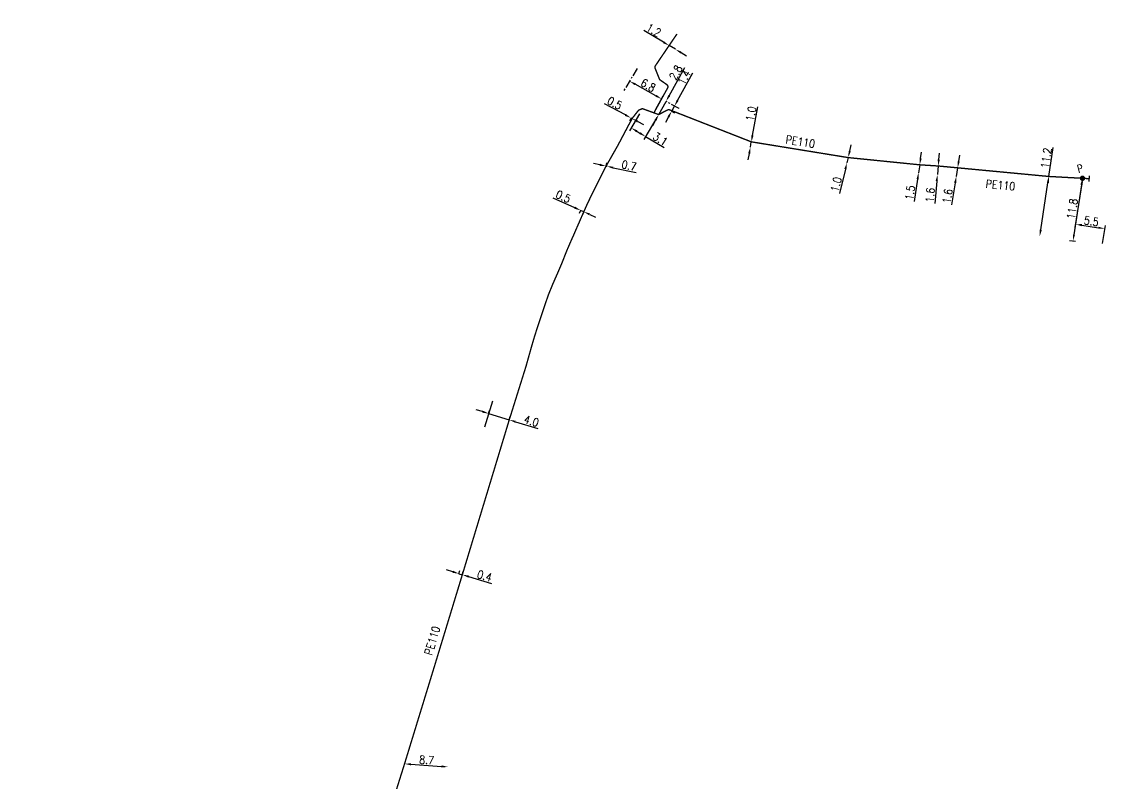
# Model space of a CAD drawing. Header units: millimetres. Extents: x 194000 to 194425, y 154999 to 156002.
# Drawn here: x 194223.7 to 194424.6, y 155861 to 156002.3 of the extents above; entities that cross this region are included whole.
import ezdxf
from ezdxf.enums import TextEntityAlignment as Align

# ---------------------------------------------------------------- set-up
doc = ezdxf.new("R2010")
doc.units = ezdxf.units.MM
doc.header["$PDMODE"] = 34
doc.linetypes.add('CENTER', pattern=[50.8, 31.75, -6.35, 6.35, -6.35])
doc.layers.get('0').update_dxf_attribs({"linetype": 'CONTINUOUS'})
doc.layers.get('DEFPOINTS').update_dxf_attribs({"linetype": 'CONTINUOUS'})
for name, color, linetype in [('G_120', 4, 'CONTINUOUS'), ('G_300', 7, 'CONTINUOUS'), ('G_340', 7, 'CONTINUOUS')]:
    doc.layers.add(name, color=color, linetype=linetype)
doc.styles.add('G_ROMANS', font='ROMANS.SHX', dxfattribs={"width": 0.75})
doc.styles.get("Standard").update_dxf_attribs({"font": 'romans.shx', "width": 0.85})
doc.linetypes.add('G_TYPB_PE', pattern='A,5,-0.3,["o",Standard,S=1.5,R=0,X=0,Y=-0.5],-1.65', length=6.95)
doc.dimstyles.get("Standard").update_dxf_attribs({"dimtxt": 1.5, "dimasz": 1.2, "dimexe": 0.625, "dimexo": 0.625, "dimgap": 0.25, "dimtad": 1, "dimdec": 1, "dimzin": 0, "dimdsep": 46, "dimtxsty": 'Standard', "dimcen": -0.5, "dimadec": 0, "dimazin": 0, "dimtfac": 1, "dimtdec": 1, "dimtmove": 0, "dimatfit": 3, "dimfxl": 0, "dimtolj": 1, "dimtzin": 0, "dimarcsym": 0})

# ---------------------------------------------------------------- blocks, each defined once
blk = doc.blocks.new('*D39')
at = {"layer": 'DEFPOINTS', "color": 0, "linetype": 'Continuous', "transparency": 16777216}
for p in [(194332.06, 155975.49), (194332.06, 155975.49), (194332.22, 155975.46)]:
    blk.add_point(p, dxfattribs=at)
at = {"layer": 'G_120', "color": 0, "linetype": 'Continuous', "lineweight": -2, "transparency": 16777216}
for p, q in [((194330.89, 155975.74), (194329.72, 155975.99)), ((194332.06, 155975.49), (194332.19, 155976.11)), ((194332.06, 155975.49), (194332.22, 155975.46)), ((194332.22, 155975.46), (194332.35, 155976.07)), ((194333.39, 155975.21), (194337.67, 155974.31))]:
    blk.add_line(p, q, dxfattribs=at)
at = {"layer": 'G_120', "color": 0, "linetype": 'Continuous', "transparency": 16777216}
for points in [[(194330.93, 155975.94), (194330.85, 155975.55), (194332.06, 155975.49)], [(194333.44, 155975.41), (194333.35, 155975.02), (194332.22, 155975.46)]]:
    blk.add_solid(points, dxfattribs=at)
at = {"layer": 'G_120', "color": 0, "linetype": 'Continuous', "transparency": 16777216, "insert": (194336.33, 155975.61), "char_height": 1.5, "attachment_point": 5, "rotation": 348.0519}
blk.add_mtext('\\A1;0.7', dxfattribs=at)
blk = doc.blocks.new('*D40')
at = {"layer": 'DEFPOINTS', "color": 0, "linetype": 'Continuous', "transparency": 16777216}
for p in [(194336.7, 155984.42), (194336.89, 155984.33), (194336.89, 155984.33)]:
    blk.add_point(p, dxfattribs=at)
at = {"layer": 'G_120', "color": 0, "linetype": 'Continuous', "lineweight": -2, "transparency": 16777216}
for p, q in [((194335.64, 155984.99), (194331.79, 155987.04)), ((194336.7, 155984.42), (194336.41, 155983.87)), ((194336.89, 155984.33), (194336.59, 155983.77)), ((194336.89, 155984.33), (194336.7, 155984.42)), ((194337.95, 155983.76), (194339.01, 155983.2))]:
    blk.add_line(p, q, dxfattribs=at)
at = {"layer": 'G_120', "color": 0, "linetype": 'Continuous', "transparency": 16777216}
for points in [[(194335.74, 155985.16), (194335.55, 155984.81), (194336.7, 155984.42)], [(194338.04, 155983.94), (194337.85, 155983.58), (194336.89, 155984.33)]]:
    blk.add_solid(points, dxfattribs=at)
at = {"layer": 'G_120', "color": 0, "linetype": 'Continuous', "transparency": 16777216, "insert": (194333.66, 155987.18), "char_height": 1.5, "attachment_point": 5, "rotation": 331.9495}
blk.add_mtext('\\A1;0.5', dxfattribs=at)
blk = doc.blocks.new('*D41')
at = {"layer": 'DEFPOINTS', "color": 0, "linetype": 'Continuous', "transparency": 16777216}
for p in [(194310.29, 155929.61), (194310.29, 155929.61), (194314.11, 155928.44)]:
    blk.add_point(p, dxfattribs=at)
at = {"layer": 'G_120', "color": 0, "linetype": 'Continuous', "lineweight": -2, "transparency": 16777216}
for p, q in [((194309.14, 155929.96), (194307.99, 155930.31)), ((194310.29, 155929.61), (194310.47, 155930.2)), ((194310.29, 155929.61), (194314.11, 155928.44)), ((194314.11, 155928.44), (194314.29, 155929.04)), ((194315.25, 155928.09), (194319.44, 155926.81))]:
    blk.add_line(p, q, dxfattribs=at)
at = {"layer": 'G_120', "color": 0, "linetype": 'Continuous', "transparency": 16777216}
for points in [[(194309.2, 155930.15), (194309.08, 155929.77), (194310.29, 155929.61)], [(194315.31, 155928.28), (194315.2, 155927.9), (194314.11, 155928.44)]]:
    blk.add_solid(points, dxfattribs=at)
at = {"layer": 'G_120', "color": 0, "linetype": 'Continuous', "transparency": 16777216, "insert": (194318.21, 155928.23), "char_height": 1.5, "attachment_point": 5, "rotation": 343.0203}
blk.add_mtext('\\A1;4.0', dxfattribs=at)
blk = doc.blocks.new('*D45')
at = {"layer": 'DEFPOINTS', "color": 0, "linetype": 'Continuous', "transparency": 16777216}
for p in [(194304.79, 155899.91), (194305.41, 155899.72), (194305.41, 155899.72)]:
    blk.add_point(p, dxfattribs=at)
at = {"layer": 'G_120', "color": 0, "linetype": 'Continuous', "lineweight": -2, "transparency": 16777216}
for p, q in [((194303.64, 155900.26), (194302.5, 155900.61)), ((194304.79, 155899.91), (194304.97, 155900.51)), ((194304.79, 155899.91), (194305.41, 155899.72)), ((194305.41, 155899.72), (194305.59, 155900.32)), ((194306.55, 155899.37), (194310.79, 155898.08))]:
    blk.add_line(p, q, dxfattribs=at)
at = {"layer": 'G_120', "color": 0, "linetype": 'Continuous', "transparency": 16777216}
for points in [[(194303.7, 155900.45), (194303.59, 155900.07), (194304.79, 155899.91)], [(194306.61, 155899.57), (194306.5, 155899.18), (194305.41, 155899.72)]]:
    blk.add_solid(points, dxfattribs=at)
at = {"layer": 'G_120', "color": 0, "linetype": 'Continuous', "transparency": 16777216, "insert": (194309.54, 155899.51), "char_height": 1.5, "attachment_point": 5, "rotation": 343.0826}
blk.add_mtext('\\A1;0.4', dxfattribs=at)
blk = doc.blocks.new('*D46')
at = {"layer": 'DEFPOINTS', "color": 0, "linetype": 'Continuous', "transparency": 16777216}
for p in [(194327.35, 155967.29), (194327.35, 155967.29), (194327.93, 155967.03)]:
    blk.add_point(p, dxfattribs=at)
at = {"layer": 'G_120', "color": 0, "linetype": 'Continuous', "lineweight": -2, "transparency": 16777216}
for p, q in [((194326.26, 155967.78), (194322.27, 155969.57)), ((194327.35, 155967.29), (194327.1, 155966.72)), ((194327.93, 155967.03), (194327.35, 155967.29)), ((194327.93, 155967.03), (194327.68, 155966.46)), ((194329.03, 155966.54), (194330.12, 155966.05))]:
    blk.add_line(p, q, dxfattribs=at)
at = {"layer": 'G_120', "color": 0, "linetype": 'Continuous', "transparency": 16777216}
for points in [[(194326.34, 155967.97), (194326.18, 155967.6), (194327.35, 155967.29)], [(194329.11, 155966.72), (194328.94, 155966.36), (194327.93, 155967.03)]]:
    blk.add_solid(points, dxfattribs=at)
at = {"layer": 'G_120', "color": 0, "linetype": 'Continuous', "transparency": 16777216, "insert": (194324.13, 155969.84), "char_height": 1.5, "attachment_point": 5, "rotation": 335.8334}
blk.add_mtext('\\A1;0.5', dxfattribs=at)
blk = doc.blocks.new('*D125')
at = {"layer": 'DEFPOINTS', "color": 0, "linetype": 'Continuous', "transparency": 16777216}
for p in [(194420.41, 155973.24), (194418.64, 155961.57), (194419.71, 155961.41)]:
    blk.add_point(p, dxfattribs=at)
at = {"layer": 'G_300', "color": 0, "linetype": 'Continuous', "lineweight": -2, "transparency": 16777216}
for p, q in [((194420.23, 155972.05), (194418.82, 155962.76)), ((194419.09, 155961.5), (194418.02, 155961.67))]:
    blk.add_line(p, q, dxfattribs=at)
at = {"layer": 'G_300', "color": 0, "linetype": 'Continuous', "transparency": 16777216}
for points in [[(194420.03, 155972.08), (194420.43, 155972.02), (194420.41, 155973.24)], [(194418.62, 155962.79), (194419.01, 155962.73), (194418.64, 155961.57)]]:
    blk.add_solid(points, dxfattribs=at)
at = {"layer": 'G_300', "color": 0, "linetype": 'Continuous', "transparency": 16777216, "insert": (194418.53, 155967.56), "char_height": 1.5, "attachment_point": 5, "rotation": 81.3463}
blk.add_mtext('\\A1;11.8', dxfattribs=at)
blk = doc.blocks.new('*D126')
at = {"layer": 'DEFPOINTS', "color": 0, "linetype": 'Continuous', "transparency": 16777216}
for p in [(194414.17, 155973.58), (194412.49, 155962.51), (194412.49, 155962.51)]:
    blk.add_point(p, dxfattribs=at)
at = {"layer": 'G_120', "color": 0, "linetype": 'Continuous', "lineweight": -2, "transparency": 16777216}
for p, q in [((194414.17, 155973.58), (194414.98, 155978.92)), ((194412.67, 155963.7), (194413.99, 155972.4))]:
    blk.add_line(p, q, dxfattribs=at)
at = {"layer": 'G_120', "color": 0, "linetype": 'Continuous', "transparency": 16777216}
for points in [[(194413.79, 155972.43), (194414.19, 155972.37), (194414.17, 155973.58)], [(194412.47, 155963.73), (194412.87, 155963.67), (194412.49, 155962.51)]]:
    blk.add_solid(points, dxfattribs=at)
at = {"layer": 'G_120', "color": 0, "linetype": 'Continuous', "transparency": 16777216, "insert": (194413.68, 155977), "char_height": 1.5, "attachment_point": 5, "rotation": 81.3485}
blk.add_mtext('\\A1;11.2', dxfattribs=at)
blk = doc.blocks.new('*D127')
at = {"layer": 'DEFPOINTS', "color": 0, "linetype": 'Continuous', "transparency": 16777216}
for p in [(194397.26, 155975.18), (194397, 155973.6), (194397, 155973.6)]:
    blk.add_point(p, dxfattribs=at)
at = {"layer": 'G_120', "color": 0, "linetype": 'Continuous', "lineweight": -2, "transparency": 16777216}
for p, q in [((194397.45, 155976.37), (194397.65, 155977.55)), ((194397.26, 155975.18), (194397, 155973.6)), ((194396.81, 155972.42), (194396.12, 155968.29))]:
    blk.add_line(p, q, dxfattribs=at)
at = {"layer": 'G_120', "color": 0, "linetype": 'Continuous', "transparency": 16777216}
for points in [[(194397.26, 155976.4), (194397.65, 155976.33), (194397.26, 155975.18)], [(194396.61, 155972.45), (194397, 155972.39), (194397, 155973.6)]]:
    blk.add_solid(points, dxfattribs=at)
at = {"layer": 'G_120', "color": 0, "linetype": 'Continuous', "transparency": 16777216, "insert": (194395.38, 155969.92), "char_height": 1.5, "attachment_point": 5, "rotation": 80.65}
blk.add_mtext('\\A1;1.6', dxfattribs=at)
blk = doc.blocks.new('*D128')
at = {"layer": 'DEFPOINTS', "color": 0, "linetype": 'Continuous', "transparency": 16777216}
for p in [(194390.22, 155975.74), (194390, 155974.26), (194390, 155974.26)]:
    blk.add_point(p, dxfattribs=at)
at = {"layer": 'G_120', "color": 0, "linetype": 'Continuous', "lineweight": -2, "transparency": 16777216}
for p, q in [((194390.4, 155976.93), (194390.58, 155978.11)), ((194390.22, 155975.74), (194390, 155974.26)), ((194389.82, 155973.07), (194389.2, 155968.93))]:
    blk.add_line(p, q, dxfattribs=at)
at = {"layer": 'G_120', "color": 0, "linetype": 'Continuous', "transparency": 16777216}
for points in [[(194390.2, 155976.96), (194390.6, 155976.9), (194390.22, 155975.74)], [(194389.62, 155973.1), (194390.02, 155973.04), (194390, 155974.26)]]:
    blk.add_solid(points, dxfattribs=at)
at = {"layer": 'G_120', "color": 0, "linetype": 'Continuous', "transparency": 16777216, "insert": (194388.43, 155970.55), "char_height": 1.5, "attachment_point": 5, "rotation": 81.4805}
blk.add_mtext('\\A1;1.5', dxfattribs=at)
blk = doc.blocks.new('*D129')
at = {"layer": 'DEFPOINTS', "color": 0, "linetype": 'Continuous', "transparency": 16777216}
for p in [(194376.96, 155977.08), (194376.73, 155976.11), (194376.73, 155976.11)]:
    blk.add_point(p, dxfattribs=at)
at = {"layer": 'G_120', "color": 0, "linetype": 'Continuous', "lineweight": -2, "transparency": 16777216}
for p, q in [((194377.24, 155978.25), (194377.52, 155979.42)), ((194376.96, 155977.08), (194376.73, 155976.11)), ((194376.44, 155974.95), (194375.35, 155970.42))]:
    blk.add_line(p, q, dxfattribs=at)
at = {"layer": 'G_120', "color": 0, "linetype": 'Continuous', "transparency": 16777216}
for points in [[(194377.05, 155978.3), (194377.44, 155978.2), (194376.96, 155977.08)], [(194376.25, 155974.99), (194376.64, 155974.9), (194376.73, 155976.11)]]:
    blk.add_solid(points, dxfattribs=at)
at = {"layer": 'G_120', "color": 0, "linetype": 'Continuous', "transparency": 16777216, "insert": (194374.73, 155972.11), "char_height": 1.5, "attachment_point": 5, "rotation": 76.4215}
blk.add_mtext('\\A1;1.0', dxfattribs=at)
blk = doc.blocks.new('G_300_12')
at = {"color": 0, "linetype": 'Continuous', "const_width": 0.497, "flags": 128}
blk.add_lwpolyline([(-0.21, 0, 1), (0.29, 0, 1)], format="xyb", close=True, dxfattribs=at)
at = {"color": 0, "linetype": 'Continuous', "style": 'G_ROMANS', "width": 0.75}
blk.add_text('P', height=1.5, dxfattribs=at).set_placement((0.04, 1.85), align=Align.MIDDLE)
at = {"color": 0, "linetype": 'Continuous', "style": 'G_ROMANS', "width": 0.75, "flags": 3}
for tag, p in [('DEF_LEG', (0, -10)), ('DEF_COUP', (0, -12.5)), ('DEF_TYPE', (0, -15))]:
    blk.add_attdef(tag, text='', height=1.2, dxfattribs=at).set_placement(p, align=Align.MIDDLE)
blk = doc.blocks.new('G_340_07')
at = {"color": 0, "linetype": 'Continuous', "const_width": 0.25, "flags": 128}
blk.add_lwpolyline([(0, 0), (1.25, 0)], dxfattribs=at)
at = {"color": 0, "linetype": 'Continuous', "flags": 128}
blk.add_lwpolyline([(1.25, -0.5), (1.25, 0.5)], dxfattribs=at)
at = {"color": 0, "linetype": 'Continuous', "width": 0.75, "flags": 3}
for tag, p in [('DEF_LEG', (0, -5)), ('DEF_COUP', (0, -7.5)), ('DEF_TYPE', (0, -10))]:
    blk.add_attdef(tag, text='', height=1.2, dxfattribs=at).set_placement(p, align=Align.MIDDLE)
blk = doc.blocks.new('*D130')
at = {"layer": 'DEFPOINTS', "color": 0, "linetype": 'Continuous', "transparency": 16777216}
for p in [(194338.61, 155985.72), (194341.83, 155985.05), (194339.38, 155980.99)]:
    blk.add_point(p, dxfattribs=at)
at = {"layer": 'G_120', "color": 0, "linetype": 'Continuous', "lineweight": -2, "transparency": 16777216}
for p, q in [((194338.29, 155985.18), (194336.4, 155982.05)), ((194341.5, 155984.52), (194339.06, 155980.45)), ((194337.75, 155981.97), (194338.35, 155981.61)), ((194339.38, 155980.99), (194342.82, 155978.93))]:
    blk.add_line(p, q, dxfattribs=at)
at = {"layer": 'G_120', "color": 0, "linetype": 'Continuous', "transparency": 16777216}
for points in [[(194337.86, 155982.14), (194337.65, 155981.79), (194336.73, 155982.58)], [(194338.46, 155981.78), (194338.25, 155981.43), (194339.38, 155980.99)]]:
    blk.add_solid(points, dxfattribs=at)
at = {"layer": 'G_120', "color": 0, "linetype": 'Continuous', "transparency": 16777216, "insert": (194342.13, 155980.51), "char_height": 1.5, "attachment_point": 5, "rotation": 329.0132}
blk.add_mtext('\\A1;3.1', dxfattribs=at)
blk = doc.blocks.new('*D131')
at = {"layer": 'DEFPOINTS', "color": 0, "linetype": 'Continuous', "transparency": 16777216}
for p in [(194420.41, 155973.24), (194424.55, 155963.89), (194424.04, 155960.52)]:
    blk.add_point(p, dxfattribs=at)
at = {"layer": 'G_300', "color": 0, "linetype": 'Continuous', "lineweight": -2, "transparency": 16777216}
for p, q in [((194420.32, 155972.62), (194419.02, 155964.1)), ((194420.3, 155964.54), (194423.37, 155964.07)), ((194424.13, 155961.13), (194424.65, 155964.51))]:
    blk.add_line(p, q, dxfattribs=at)
at = {"layer": 'G_300', "color": 0, "linetype": 'Continuous', "transparency": 16777216}
for points in [[(194420.33, 155964.74), (194420.27, 155964.34), (194419.11, 155964.72)], [(194423.4, 155964.27), (194423.34, 155963.87), (194424.55, 155963.89)]]:
    blk.add_solid(points, dxfattribs=at)
at = {"layer": 'G_300', "color": 0, "linetype": 'Continuous', "transparency": 16777216, "insert": (194422.05, 155965.28), "char_height": 1.5, "attachment_point": 5, "rotation": 351.3463}
blk.add_mtext('\\A1;5.5', dxfattribs=at)
blk = doc.blocks.new('*D132')
at = {"layer": 'DEFPOINTS', "color": 0, "linetype": 'Continuous', "transparency": 16777216}
for p in [(194393.65, 155975.52), (194393.5, 155973.93), (194393.5, 155973.93)]:
    blk.add_point(p, dxfattribs=at)
at = {"layer": 'G_120', "color": 0, "linetype": 'Continuous', "lineweight": -2, "transparency": 16777216}
for p, q in [((194393.76, 155976.72), (194393.88, 155977.91)), ((194393.65, 155975.52), (194393.5, 155973.93)), ((194393.39, 155972.73), (194393, 155968.56))]:
    blk.add_line(p, q, dxfattribs=at)
at = {"layer": 'G_120', "color": 0, "linetype": 'Continuous', "transparency": 16777216}
for points in [[(194393.56, 155976.74), (194393.96, 155976.7), (194393.65, 155975.52)], [(194393.19, 155972.75), (194393.59, 155972.72), (194393.5, 155973.93)]]:
    blk.add_solid(points, dxfattribs=at)
at = {"layer": 'G_120', "color": 0, "linetype": 'Continuous', "transparency": 16777216, "insert": (194392.15, 155970.14), "char_height": 1.5, "attachment_point": 5, "rotation": 84.6794}
blk.add_mtext('\\A1;1.6', dxfattribs=at)
blk = doc.blocks.new('*D133')
at = {"layer": 'DEFPOINTS', "color": 0, "linetype": 'Continuous', "transparency": 16777216}
for p in [(194358.82, 155979.02), (194358.82, 155979.02), (194359, 155980)]:
    blk.add_point(p, dxfattribs=at)
at = {"layer": 'G_120', "color": 0, "linetype": 'Continuous', "lineweight": -2, "transparency": 16777216}
for p, q in [((194359.22, 155981.18), (194360.2, 155986.48)), ((194358.82, 155979.02), (194359, 155980)), ((194358.6, 155977.84), (194358.38, 155976.66))]:
    blk.add_line(p, q, dxfattribs=at)
at = {"layer": 'G_120', "color": 0, "linetype": 'Continuous', "transparency": 16777216}
for points in [[(194359.02, 155981.22), (194359.42, 155981.14), (194359, 155980)], [(194358.41, 155977.87), (194358.8, 155977.8), (194358.82, 155979.02)]]:
    blk.add_solid(points, dxfattribs=at)
at = {"layer": 'G_120', "color": 0, "linetype": 'Continuous', "transparency": 16777216, "insert": (194358.95, 155985.2), "char_height": 1.5, "attachment_point": 5, "rotation": 79.5241}
blk.add_mtext('\\A1;1.0', dxfattribs=at)
blk = doc.blocks.new('*D134')
at = {"layer": 'DEFPOINTS', "color": 0, "linetype": 'Continuous', "transparency": 16777216}
for p in [(194336.41, 155991.26), (194336.41, 155991.26), (194340.94, 155985.38)]:
    blk.add_point(p, dxfattribs=at)
at = {"layer": 'G_120', "color": 0, "linetype": 'Continuous', "lineweight": -2, "transparency": 16777216}
for p, q in [((194341.31, 155988.54), (194337.46, 155990.67)), ((194341.24, 155985.93), (194342.67, 155988.51))]:
    blk.add_line(p, q, dxfattribs=at)
at = {"layer": 'G_120', "color": 0, "linetype": 'Continuous', "transparency": 16777216}
for points in [[(194337.56, 155990.85), (194337.37, 155990.5), (194336.41, 155991.26)], [(194341.41, 155988.72), (194341.22, 155988.37), (194342.36, 155987.96)]]:
    blk.add_solid(points, dxfattribs=at)
at = {"layer": 'G_120', "color": 0, "linetype": 'Continuous', "transparency": 16777216, "insert": (194339.87, 155990.48), "char_height": 1.5, "attachment_point": 5, "rotation": 331.037}
blk.add_mtext('\\A1;6.8', dxfattribs=at)
blk = doc.blocks.new('*D135')
at = {"layer": 'DEFPOINTS', "color": 0, "linetype": 'Continuous', "transparency": 16777216}
for p in [(194343.18, 155987.51), (194341.83, 155985.05), (194341.83, 155985.05)]:
    blk.add_point(p, dxfattribs=at)
at = {"layer": 'G_120', "color": 0, "linetype": 'Continuous', "lineweight": -2, "transparency": 16777216}
for p, q in [((194343.76, 155988.56), (194346.64, 155993.76)), ((194341.83, 155985.05), (194343.18, 155987.51)), ((194341.24, 155984), (194340.66, 155982.95))]:
    blk.add_line(p, q, dxfattribs=at)
at = {"layer": 'G_120', "color": 0, "linetype": 'Continuous', "transparency": 16777216}
for points in [[(194343.59, 155988.66), (194343.94, 155988.46), (194343.18, 155987.51)], [(194341.07, 155984.1), (194341.42, 155983.91), (194341.83, 155985.05)]]:
    blk.add_solid(points, dxfattribs=at)
at = {"layer": 'G_120', "color": 0, "linetype": 'Continuous', "transparency": 16777216, "insert": (194345, 155992.86), "char_height": 1.5, "attachment_point": 5, "rotation": 61.037}
blk.add_mtext('\\A1;2.8', dxfattribs=at)
blk = doc.blocks.new('*D136')
at = {"layer": 'DEFPOINTS', "color": 0, "linetype": 'Continuous', "transparency": 16777216}
for p in [(194343.65, 155986.01), (194344.23, 155985.69), (194344.75, 155986.64)]:
    blk.add_point(p, dxfattribs=at)
at = {"layer": 'G_120', "color": 0, "linetype": 'Continuous', "lineweight": -2, "transparency": 16777216}
for p, q in [((194345.33, 155987.69), (194348.17, 155992.81)), ((194344.19, 155985.71), (194344.77, 155985.39)), ((194344.23, 155985.69), (194344.75, 155986.64)), ((194343.65, 155984.64), (194343.07, 155983.59))]:
    blk.add_line(p, q, dxfattribs=at)
at = {"layer": 'G_120', "color": 0, "linetype": 'Continuous', "transparency": 16777216}
for points in [[(194345.16, 155987.79), (194345.51, 155987.59), (194344.75, 155986.64)], [(194343.47, 155984.74), (194343.82, 155984.54), (194344.23, 155985.69)]]:
    blk.add_solid(points, dxfattribs=at)
at = {"layer": 'G_120', "color": 0, "linetype": 'Continuous', "transparency": 16777216, "insert": (194346.55, 155991.96), "char_height": 1.5, "attachment_point": 5, "rotation": 61.037}
blk.add_mtext('\\A1;1.4', dxfattribs=at)
blk = doc.blocks.new('*D143')
at = {"layer": 'DEFPOINTS', "color": 0, "linetype": 'Continuous', "transparency": 16777216}
for p in [(194343.75, 155997.86), (194343.75, 155997.86), (194344.93, 155997.16)]:
    blk.add_point(p, dxfattribs=at)
at = {"layer": 'G_120', "color": 0, "linetype": 'Continuous', "lineweight": -2, "transparency": 16777216}
for p, q in [((194342.72, 155998.47), (194339.09, 156000.62)), ((194344.93, 155997.16), (194343.75, 155997.86)), ((194345.96, 155996.55), (194347, 155995.94))]:
    blk.add_line(p, q, dxfattribs=at)
at = {"layer": 'G_120', "color": 0, "linetype": 'Continuous', "transparency": 16777216}
for points in [[(194342.82, 155998.64), (194342.62, 155998.3), (194343.75, 155997.86)], [(194346.06, 155996.72), (194345.86, 155996.38), (194344.93, 155997.16)]]:
    blk.add_solid(points, dxfattribs=at)
at = {"layer": 'G_120', "color": 0, "linetype": 'Continuous', "transparency": 16777216, "insert": (194340.89, 156000.72), "char_height": 1.5, "attachment_point": 5, "rotation": 329.3977}
blk.add_mtext('\\A1;1.2', dxfattribs=at)
blk = doc.blocks.new('*D148')
at = {"layer": 'DEFPOINTS', "color": 0, "linetype": 'Continuous', "transparency": 16777216}
for p in [(194294.69, 155864.64), (194302.76, 155864.08), (194302.76, 155864.08)]:
    blk.add_point(p, dxfattribs=at)
at = {"layer": 'G_120', "color": 0, "linetype": 'Continuous', "lineweight": -2, "transparency": 16777216}
blk.add_line((194295.89, 155864.56), (194301.56, 155864.16), dxfattribs=at)
at = {"layer": 'G_120', "color": 0, "linetype": 'Continuous', "transparency": 16777216}
for points in [[(194295.9, 155864.76), (194295.87, 155864.36), (194294.69, 155864.64)], [(194301.58, 155864.36), (194301.55, 155863.96), (194302.76, 155864.08)]]:
    blk.add_solid(points, dxfattribs=at)
at = {"layer": 'G_120', "color": 0, "linetype": 'Continuous', "transparency": 16777216, "insert": (194298.79, 155865.36), "char_height": 1.5, "attachment_point": 5, "rotation": 356.018}
blk.add_mtext('\\A1;8.7', dxfattribs=at)

msp = doc.modelspace()

# ---------------------------------------------------------------- linework, layer by layer
at = {"layer": 'G_120', "linetype": 'G_TYPB_PE', "const_width": 0.25}
msp.add_lwpolyline([(194340.94, 155985.38), (194342.36, 155987.96), (194343.47, 155989.97, 0.384729), (194343.32, 155990.62), (194342.12, 155991.45, -0.146813), (194341.94, 155991.68), (194341.16, 155993.64, -0.249386), (194341.21, 155994.11), (194343.75, 155997.86), (194345.21, 156000)], format="xyb", dxfattribs=at)
at = {"layer": 'G_120', "color": 7, "linetype": 'CENTER', "ltscale": 0.05, "flags": 128}
for points in [[(194337.84, 155993.62), (194335.25, 155989.34)], [(194345.6, 155986.17), (194345.6, 155986.17), (194343.18, 155987.51)]]:
    msp.add_lwpolyline(points, dxfattribs=at)
at = {"layer": 'G_120', "linetype": 'G_TYPB_PE', "const_width": 0.25, "flags": 128}
msp.add_lwpolyline([(194000, 155212.18), (194000.06, 155212.44), (194003.94, 155231.38), (194006.07, 155241.92), (194011.05, 155264.94), (194014.05, 155275.08), (194017.36, 155284.39), (194018.35, 155287.25), (194026.03, 155302.47), (194044.6, 155337.89), (194044.6, 155337.89), (194055.8, 155359.3), (194065.79, 155377.88), (194073.15, 155391.72), (194075.93, 155397.17, -0.003003), (194075.93, 155397.18), (194085.79, 155415.96), (194089.57, 155423.05), (194092.59, 155428.87), (194097.53, 155438.36), (194098.27, 155439.9), (194101.7, 155446), (194104.33, 155451.21), (194106.36, 155454.39), (194111.74, 155463.34), (194118.57, 155475.8), (194122.71, 155485.54), (194127.68, 155494.43), (194132.58, 155504.41), (194156.44, 155549.65), (194157.27, 155551.43, 0.299871), (194157.19, 155551.97), (194156.44, 155552.81, -0.31754), (194156.38, 155553.38), (194159.27, 155558.65, -0.304239), (194159.76, 155558.9), (194160.94, 155558.77, 0.309495), (194161.43, 155559.03), (194179.38, 155593.27), (194181.82, 155597.85, 0.238884), (194181.83, 155598.3), (194181.6, 155598.77, -0.237473), (194181.61, 155599.22), (194182.82, 155601.52), (194184.37, 155604.45, -0.228518), (194184.72, 155604.71), (194185.95, 155604.94, 0.230712), (194186.3, 155605.21), (194191.96, 155616.15), (194198.56, 155629.61, -0.007648), (194198.57, 155629.63), (194207.74, 155646.99), (194226.96, 155682.89), (194230.17, 155689.41, -0.23992), (194230.54, 155689.68), (194231.1, 155689.78, 0.232723), (194231.45, 155690.04), (194232.48, 155691.98), (194233.48, 155693.87, 0.242674), (194233.48, 155694.33), (194233.27, 155694.75, -0.242732), (194233.27, 155695.21), (194242.14, 155712), (194248.66, 155725.28), (194255.49, 155740.65), (194259.63, 155751.49), (194262.04, 155758.15, -0.292486), (194262.46, 155758.47), (194263.09, 155758.53, 0.300606), (194263.53, 155758.87), (194264.1, 155760.61), (194264.85, 155762.91, 0.251213), (194264.77, 155763.38), (194264.37, 155763.88, -0.235694), (194264.28, 155764.32), (194265.38, 155768.47), (194265.38, 155768.47), (194269.63, 155782.91, -0.001794), (194269.63, 155782.91), (194271.03, 155787.53), (194274.78, 155799.66), (194275.54, 155802.12), (194278.04, 155810.27), (194284.71, 155832.22), (194284.71, 155832.22), (194289.58, 155848.34), (194294.69, 155864.64), (194294.69, 155864.64), (194300.11, 155882.32), (194305.41, 155899.72), (194314.11, 155928.44), (194317.23, 155938.41), (194317.76, 155940.31), (194318.3, 155942.22), (194318.86, 155944.11), (194319.4, 155945.78), (194319.95, 155947.45), (194320.51, 155949.12), (194320.81, 155950), (194321.11, 155950.88), (194321.41, 155951.73), (194322.2, 155953.66), (194323.05, 155955.59), (194323.89, 155957.54), (194324.21, 155958.36), (194324.52, 155959.17), (194324.84, 155959.96), (194325.26, 155960.93), (194325.69, 155961.91), (194326.13, 155962.89), (194326.48, 155963.71), (194326.84, 155964.53), (194327.2, 155965.35), (194327.93, 155967.03), (194328.72, 155968.78), (194329.53, 155970.44), (194329.53, 155970.44), (194329.53, 155970.44), (194329.53, 155970.44), (194332.06, 155975.49), (194333.1, 155977.31), (194334.28, 155979.39), (194336.89, 155984.33), (194336.89, 155984.33), (194336.89, 155984.33), (194336.89, 155984.33), (194338.09, 155985.86), (194338.79, 155986.16), (194340.94, 155985.38), (194341.62, 155985.13, 0.212564), (194342.02, 155985.16), (194343.44, 155985.91, -0.217732), (194343.86, 155985.93), (194359, 155980), (194376.96, 155977.08), (194390.22, 155975.74), (194393.65, 155975.52), (194397.26, 155975.18), (194414.17, 155973.58), (194420.41, 155973.24)], format="xyb", dxfattribs=at)
at = {"layer": 'G_120', "color": 7, "linetype": 'CENTER', "flags": 128}
msp.add_lwpolyline([(194310.99, 155931.92), (194309.52, 155927.09)], dxfattribs=at)

# ---------------------------------------------------------------- block references
at = {"layer": 'G_300', "rotation": 13.65609820649136}
msp.add_blockref('G_300_12', (194420.37, 155973.23), dxfattribs=at)
at = {"layer": 'G_340', "rotation": 356.8515475723979}
msp.add_blockref('G_340_07', (194420.41, 155973.24), dxfattribs=at)

# ---------------------------------------------------------------- texts
at = {"layer": 'G_120', "linetype": 'Continuous', "width": 0.85}
for rotation, p in [(350.7791, (194368.1, 155980.03)), (354.5915, (194405.2, 155971.98)), (73.5014, (194299.84, 155887.48))]:
    msp.add_text('PE110', height=1.5, rotation=rotation, dxfattribs=at).set_placement(p, align=Align.MIDDLE)

# ---------------------------------------------------------------- dimensions: what is measured, and where the dimension line sits
at = {"layer": 'G_120', "linetype": 'Continuous'}
for base, p1, p2, angle, text, picture, middle in [((194343.75, 155997.86), (194344.93, 155997.16), (194343.75, 155997.86), 329.3977, '1.2', '*D143', (194340.38, 155999.86)), ((194344.23, 155985.69), (194344.75, 155986.64), (194343.65, 155986.01), 61.037, '1.4', '*D136', (194347.43, 155991.47)), ((194302.76, 155864.08), (194294.69, 155864.64), (194302.76, 155864.08), 176.018, '8.7', '*D148', (194298.72, 155864.36))]:
    dim = msp.add_linear_dim(base=base, p1=p1, p2=p2, angle=angle, text=text, dimstyle='Standard', dxfattribs=at)
    dim.commit()
    dim.dimension.update_dxf_attribs({"geometry": picture, "text_midpoint": middle, "dimtype": 160})
for base, p1, p2, angle, picture, middle in [((194341.83, 155985.05), (194343.18, 155987.51), (194341.83, 155985.05), 61.037, '*D135', (194345.88, 155992.37)), ((194336.41, 155991.26), (194340.94, 155985.38), (194336.41, 155991.26), 331.037, '*D134', (194339.39, 155989.61)), ((194339.38, 155980.99), (194338.61, 155985.72), (194341.83, 155985.05), 329.0132, '*D130', (194341.62, 155979.65)), ((194358.82, 155979.02), (194359, 155980), (194358.82, 155979.02), 259.5241, '*D133', (194359.93, 155985.01)), ((194376.73, 155976.11), (194376.96, 155977.08), (194376.73, 155976.11), 76.4215, '*D129', (194375.7, 155971.87)), ((194412.49, 155962.51), (194414.17, 155973.58), (194412.49, 155962.51), 81.3485, '*D126', (194414.67, 155976.85)), ((194390, 155974.26), (194390.22, 155975.74), (194390, 155974.26), 81.4805, '*D128', (194389.42, 155970.4)), ((194393.5, 155973.93), (194393.65, 155975.52), (194393.5, 155973.93), 84.6794, '*D132', (194393.14, 155970.05)), ((194397, 155973.6), (194397.26, 155975.18), (194397, 155973.6), 80.65, '*D127', (194396.37, 155969.76))]:
    dim = msp.add_linear_dim(base=base, p1=p1, p2=p2, angle=angle, dimstyle='Standard', dxfattribs=at)
    dim.commit()
    dim.dimension.update_dxf_attribs({"geometry": picture, "text_midpoint": middle, "dimtype": 160})
for base, p1, p2, angle, text, override, picture, middle in [((194336.89, 155984.33), (194336.7, 155984.42), (194336.89, 155984.33), 331.9495, '0.5', {"dimexo": 0, "dimtad": 1, "dimtofl": 1, "dimtmove": 0, "dimatfit": 0}, '*D40', (194333.19, 155986.3)), ((194332.06, 155975.49), (194332.22, 155975.46), (194332.06, 155975.49), 168.0519, '0.7', {"dimexo": 0, "dimtad": 1, "dimtofl": 1, "dimtmove": 0, "dimatfit": 0}, '*D39', (194336.12, 155974.64)), ((194327.35, 155967.29), (194327.93, 155967.03), (194327.35, 155967.29), 155.8334, '0.5', {"dimexo": 0, "dimtad": 1, "dimse1": 0, "dimtofl": 1, "dimtmove": 0, "dimatfit": 0}, '*D46', (194323.72, 155968.92))]:
    dim = msp.add_linear_dim(base=base, p1=p1, p2=p2, angle=angle, text=text, dimstyle='Standard', override=override, dxfattribs=at)
    dim.commit()
    dim.dimension.update_dxf_attribs({"geometry": picture, "text_midpoint": middle, "dimtype": 161})
dim = msp.add_linear_dim(base=(194310.29, 155929.61), p1=(194314.11, 155928.44), p2=(194310.29, 155929.61), angle=163.0203, dimstyle='Standard', override={"dimexo": 0, "dimtad": 1, "dimtofl": 1, "dimtmove": 0, "dimatfit": 0}, dxfattribs=at)
dim.commit()
dim.dimension.update_dxf_attribs({"geometry": '*D41', "text_midpoint": (194317.92, 155927.28), "dimtype": 161})
dim = msp.add_aligned_dim(p1=(194304.79, 155899.91), p2=(194305.41, 155899.72), distance=0, text='0.4', dimstyle='Standard', override={"dimexo": 0, "dimtad": 1, "dimtofl": 1, "dimtmove": 0, "dimatfit": 0}, dxfattribs=at)
dim.commit()
dim.dimension.update_dxf_attribs({"geometry": '*D45', "text_midpoint": (194309.54, 155899.51)})
at = {"layer": 'G_300', "linetype": 'Continuous'}
for base, p2, angle, picture, middle in [((194418.64, 155961.57), (194419.71, 155961.41), 81.3463, '*D125', (194419.52, 155967.41)), ((194424.55, 155963.89), (194424.04, 155960.52), 171.3463, '*D131', (194421.9, 155964.29))]:
    dim = msp.add_linear_dim(base=base, p1=(194420.41, 155973.24), p2=p2, angle=angle, dimstyle='Standard', dxfattribs=at)
    dim.commit()
    dim.dimension.update_dxf_attribs({"geometry": picture, "text_midpoint": middle, "dimtype": 160})

doc.saveas('drawing.dxf')
